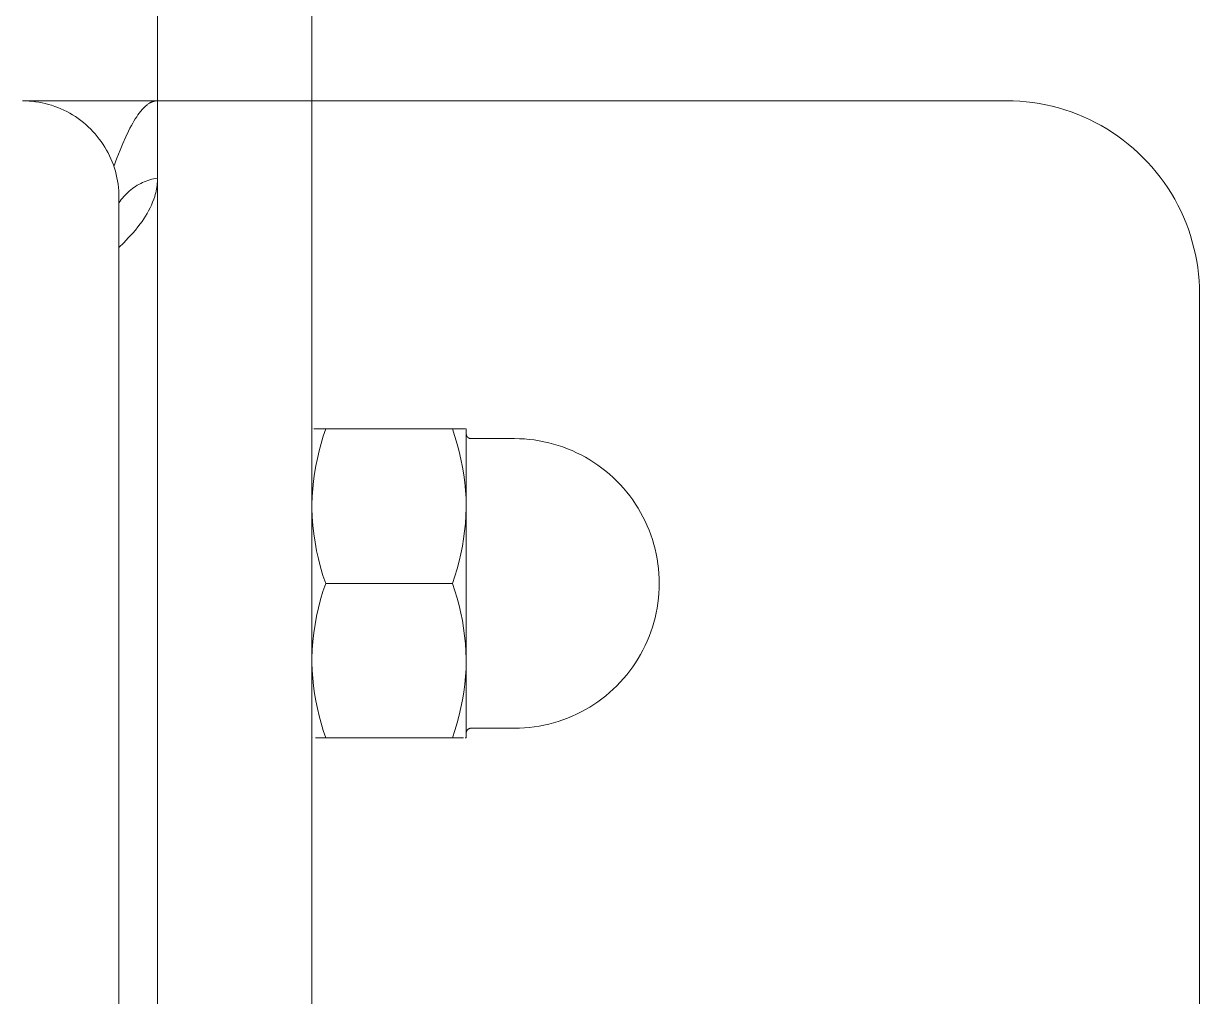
# Model space of a CAD drawing. Header units: millimetres. Extents: x -402 to 3954, y -41 to 3282.
# Drawn here: x 1683.7 to 1744.6, y 1656.5 to 1706.9 of the extents above; entities that cross this region are included whole.
import ezdxf

# ---------------------------------------------------------------- set-up
doc = ezdxf.new("R2010")
doc.units = ezdxf.units.MM
doc.layers.add('ZANO_R', color=7, linetype='Continuous', lineweight=0)

msp = doc.modelspace()

# ---------------------------------------------------------------- linework, layer by layer
at = {"layer": 'ZANO_R'}
for p, q in [((1690.632, 1846.079), (1690.632, 1702.905)), ((1698.632, 1846.079), (1698.632, 1702.905)), ((1683.802, 1702.902), (1683.632, 1702.905)), ((1690.632, 1702.905), (1683.742, 1702.905)), ((1683.973, 1702.894), (1683.802, 1702.902)), ((1684.143, 1702.879), (1683.973, 1702.894)), ((1684.312, 1702.859), (1684.143, 1702.879)), ((1684.481, 1702.833), (1684.312, 1702.859)), ((1684.649, 1702.801), (1684.481, 1702.833)), ((1684.815, 1702.763), (1684.649, 1702.801)), ((1690.221, 1702.784), (1690.238, 1702.793)), ((1690.238, 1702.793), (1690.255, 1702.803)), ((1690.255, 1702.803), (1690.272, 1702.812)), ((1690.272, 1702.812), (1690.29, 1702.821)), ((1690.29, 1702.821), (1690.307, 1702.829)), ((1690.307, 1702.829), (1690.325, 1702.838)), ((1690.325, 1702.838), (1690.343, 1702.845)), ((1690.343, 1702.845), (1690.361, 1702.853)), ((1690.361, 1702.853), (1690.378, 1702.859)), ((1690.378, 1702.859), (1690.394, 1702.864)), ((1690.394, 1702.864), (1690.41, 1702.87)), ((1690.41, 1702.87), (1690.427, 1702.875)), ((1690.427, 1702.875), (1690.444, 1702.88)), ((1690.444, 1702.88), (1690.46, 1702.884)), ((1690.46, 1702.884), (1690.477, 1702.888)), ((1690.477, 1702.888), (1690.494, 1702.892)), ((1690.494, 1702.892), (1690.511, 1702.895)), ((1690.511, 1702.895), (1690.528, 1702.898)), ((1690.528, 1702.898), (1690.545, 1702.9)), ((1690.545, 1702.9), (1690.562, 1702.902)), ((1690.562, 1702.902), (1690.58, 1702.903)), ((1690.58, 1702.903), (1690.597, 1702.904)), ((1690.597, 1702.904), (1690.614, 1702.905)), ((1690.614, 1702.905), (1690.632, 1702.905)), ((1690.632, 1262.905), (1690.632, 1702.905)), ((1690.632, 1702.905), (1698.632, 1702.905)), ((1698.632, 1702.905), (1698.632, 1262.905)), ((1734.632, 1702.905), (1698.632, 1702.905)), ((1734.632, 1702.905), (1734.973, 1702.899)), ((1734.973, 1702.899), (1735.314, 1702.882)), ((1735.314, 1702.882), (1735.654, 1702.853)), ((1735.654, 1702.853), (1735.993, 1702.812)), ((1735.993, 1702.812), (1736.331, 1702.76)), ((1684.98, 1702.72), (1684.815, 1702.763)), ((1685.144, 1702.671), (1684.98, 1702.72)), ((1685.306, 1702.617), (1685.144, 1702.671)), ((1685.466, 1702.557), (1685.306, 1702.617)), ((1685.624, 1702.491), (1685.466, 1702.557)), ((1685.779, 1702.421), (1685.624, 1702.491)), ((1685.932, 1702.345), (1685.779, 1702.421)), ((1686.082, 1702.264), (1685.932, 1702.345)), ((1686.229, 1702.177), (1686.082, 1702.264)), ((1689.615, 1702.17), (1689.681, 1702.261)), ((1689.681, 1702.261), (1689.75, 1702.349)), ((1689.75, 1702.349), (1689.785, 1702.393)), ((1689.785, 1702.393), (1689.822, 1702.435)), ((1689.822, 1702.435), (1689.853, 1702.471)), ((1689.853, 1702.471), (1689.885, 1702.505)), ((1689.885, 1702.505), (1689.917, 1702.539)), ((1689.917, 1702.539), (1689.95, 1702.572)), ((1689.95, 1702.572), (1689.984, 1702.604)), ((1689.984, 1702.604), (1690.019, 1702.636)), ((1690.019, 1702.636), (1690.055, 1702.666)), ((1690.055, 1702.666), (1690.092, 1702.695)), ((1690.092, 1702.695), (1690.123, 1702.719)), ((1690.123, 1702.719), (1690.155, 1702.741)), ((1690.155, 1702.741), (1690.188, 1702.763)), ((1690.188, 1702.763), (1690.221, 1702.784)), ((1736.331, 1702.76), (1736.666, 1702.696)), ((1736.666, 1702.696), (1736.999, 1702.621)), ((1736.999, 1702.621), (1737.329, 1702.534)), ((1737.329, 1702.534), (1737.657, 1702.437)), ((1737.657, 1702.437), (1737.98, 1702.328)), ((1737.98, 1702.328), (1738.3, 1702.208)), ((1738.3, 1702.208), (1738.616, 1702.077)), ((1686.374, 1702.086), (1686.229, 1702.177)), ((1686.515, 1701.99), (1686.374, 1702.086)), ((1686.653, 1701.889), (1686.515, 1701.99)), ((1686.787, 1701.784), (1686.653, 1701.889)), ((1686.918, 1701.674), (1686.787, 1701.784)), ((1687.044, 1701.559), (1686.918, 1701.674)), ((1689.205, 1701.479), (1689.282, 1701.624)), ((1689.282, 1701.624), (1689.345, 1701.74)), ((1689.345, 1701.74), (1689.411, 1701.854)), ((1689.411, 1701.854), (1689.48, 1701.966)), ((1689.48, 1701.966), (1689.552, 1702.077)), ((1689.552, 1702.077), (1689.615, 1702.17)), ((1738.616, 1702.077), (1738.926, 1701.936)), ((1738.926, 1701.936), (1739.232, 1701.784)), ((1739.232, 1701.784), (1739.533, 1701.622)), ((1739.533, 1701.622), (1739.827, 1701.449)), ((1687.167, 1701.441), (1687.044, 1701.559)), ((1687.286, 1701.318), (1687.167, 1701.441)), ((1687.4, 1701.191), (1687.286, 1701.318)), ((1687.51, 1701.061), (1687.4, 1701.191)), ((1687.616, 1700.926), (1687.51, 1701.061)), ((1688.839, 1700.696), (1688.989, 1701.035)), ((1688.989, 1701.035), (1689.13, 1701.332)), ((1689.13, 1701.332), (1689.205, 1701.479)), ((1739.827, 1701.449), (1740.116, 1701.267)), ((1740.116, 1701.267), (1740.398, 1701.075)), ((1740.398, 1701.075), (1740.674, 1700.873)), ((1687.716, 1700.789), (1687.616, 1700.926)), ((1687.812, 1700.647), (1687.716, 1700.789)), ((1687.904, 1700.503), (1687.812, 1700.647)), ((1687.99, 1700.356), (1687.904, 1700.503)), ((1688.071, 1700.206), (1687.99, 1700.356)), ((1688.53, 1699.927), (1688.696, 1700.353)), ((1688.696, 1700.353), (1688.839, 1700.696)), ((1740.674, 1700.873), (1740.942, 1700.662)), ((1740.942, 1700.662), (1741.204, 1700.442)), ((1741.204, 1700.442), (1741.457, 1700.214)), ((1688.147, 1700.053), (1688.071, 1700.206)), ((1688.218, 1699.897), (1688.147, 1700.053)), ((1688.283, 1699.739), (1688.218, 1699.897)), ((1688.371, 1699.498), (1688.53, 1699.927)), ((1741.457, 1700.214), (1741.703, 1699.976)), ((1741.703, 1699.976), (1741.94, 1699.731)), ((1688.343, 1699.58), (1688.283, 1699.739)), ((1688.397, 1699.418), (1688.343, 1699.58)), ((1688.446, 1699.254), (1688.397, 1699.418)), ((1688.489, 1699.089), (1688.446, 1699.254)), ((1741.94, 1699.731), (1742.169, 1699.477)), ((1742.169, 1699.477), (1742.389, 1699.216)), ((1742.389, 1699.216), (1742.6, 1698.948)), ((1688.527, 1698.922), (1688.489, 1699.089)), ((1688.559, 1698.755), (1688.527, 1698.922)), ((1688.585, 1698.586), (1688.559, 1698.755)), ((1688.605, 1698.417), (1688.585, 1698.586)), ((1689.583, 1698.527), (1689.496, 1698.473)), ((1689.671, 1698.577), (1689.583, 1698.527)), ((1689.761, 1698.625), (1689.671, 1698.577)), ((1689.853, 1698.669), (1689.761, 1698.625)), ((1689.947, 1698.71), (1689.853, 1698.669)), ((1690.041, 1698.748), (1689.947, 1698.71)), ((1690.137, 1698.783), (1690.041, 1698.748)), ((1690.234, 1698.814), (1690.137, 1698.783)), ((1690.332, 1698.842), (1690.234, 1698.814)), ((1690.431, 1698.867), (1690.332, 1698.842)), ((1690.531, 1698.888), (1690.431, 1698.867)), ((1690.632, 1698.905), (1690.531, 1698.888)), ((1690.608, 1698.525), (1690.595, 1698.43)), ((1690.618, 1698.619), (1690.608, 1698.525)), ((1690.626, 1698.715), (1690.618, 1698.619)), ((1690.63, 1698.81), (1690.626, 1698.715)), ((1690.632, 1698.905), (1690.63, 1698.81)), ((1742.6, 1698.948), (1742.801, 1698.672)), ((1742.801, 1698.672), (1742.993, 1698.39)), ((1688.62, 1698.246), (1688.605, 1698.417)), ((1688.629, 1698.076), (1688.62, 1698.246)), ((1688.632, 1697.905), (1688.629, 1698.076)), ((1688.879, 1697.943), (1688.813, 1697.865)), ((1688.948, 1698.018), (1688.879, 1697.943)), ((1689.019, 1698.091), (1688.948, 1698.018)), ((1689.093, 1698.162), (1689.019, 1698.091)), ((1689.169, 1698.229), (1689.093, 1698.162)), ((1689.248, 1698.295), (1689.169, 1698.229)), ((1689.328, 1698.357), (1689.248, 1698.295)), ((1689.411, 1698.416), (1689.328, 1698.357)), ((1689.496, 1698.473), (1689.411, 1698.416)), ((1690.485, 1697.955), (1690.433, 1697.802)), ((1690.513, 1698.049), (1690.485, 1697.955)), ((1690.537, 1698.143), (1690.513, 1698.049)), ((1690.559, 1698.238), (1690.537, 1698.143)), ((1690.579, 1698.334), (1690.559, 1698.238)), ((1690.595, 1698.43), (1690.579, 1698.334)), ((1742.993, 1698.39), (1743.176, 1698.101)), ((1743.176, 1698.101), (1743.348, 1697.806)), ((1688.632, 1697.905), (1688.632, 1257.905)), ((1688.689, 1697.703), (1688.632, 1697.619)), ((1688.75, 1697.785), (1688.689, 1697.703)), ((1688.813, 1697.865), (1688.75, 1697.785)), ((1690.244, 1697.355), (1690.171, 1697.211)), ((1690.312, 1697.502), (1690.244, 1697.355)), ((1690.375, 1697.651), (1690.312, 1697.502)), ((1690.433, 1697.802), (1690.375, 1697.651)), ((1743.348, 1697.806), (1743.51, 1697.506)), ((1743.51, 1697.506), (1743.662, 1697.2)), ((1689.923, 1696.793), (1689.831, 1696.66)), ((1690.01, 1696.93), (1689.923, 1696.793)), ((1690.093, 1697.069), (1690.01, 1696.93)), ((1690.171, 1697.211), (1690.093, 1697.069)), ((1743.662, 1697.2), (1743.804, 1696.889)), ((1743.804, 1696.889), (1743.934, 1696.574)), ((1689.483, 1696.21), (1689.351, 1696.055)), ((1689.611, 1696.369), (1689.483, 1696.21)), ((1689.734, 1696.53), (1689.611, 1696.369)), ((1689.831, 1696.66), (1689.734, 1696.53)), ((1743.934, 1696.574), (1744.054, 1696.254)), ((1744.054, 1696.254), (1744.163, 1695.93)), ((1688.879, 1695.553), (1688.632, 1695.313)), ((1689.119, 1695.8), (1688.879, 1695.553)), ((1689.351, 1696.055), (1689.119, 1695.8)), ((1744.163, 1695.93), (1744.261, 1695.603)), ((1744.261, 1695.603), (1744.347, 1695.273)), ((1744.347, 1695.273), (1744.422, 1694.94)), ((1744.422, 1694.94), (1744.486, 1694.604)), ((1744.486, 1694.604), (1744.538, 1694.267)), ((1744.538, 1694.267), (1744.579, 1693.928)), ((1744.579, 1693.928), (1744.608, 1693.588)), ((1744.608, 1693.588), (1744.626, 1693.247)), ((1744.626, 1693.247), (1744.632, 1692.905)), ((1744.632, 1262.905), (1744.632, 1692.905)), ((1698.639, 1685.905), (1698.632, 1685.905)), ((1698.65, 1685.905), (1698.644, 1685.905)), ((1698.667, 1685.905), (1698.659, 1685.905)), ((1698.774, 1685.905), (1698.741, 1685.905)), ((1698.774, 1685.905), (1698.781, 1685.905)), ((1698.823, 1685.905), (1698.781, 1685.905)), ((1698.823, 1685.905), (1698.826, 1685.905)), ((1698.866, 1685.905), (1698.826, 1685.905)), ((1698.866, 1685.905), (1698.875, 1685.905)), ((1698.913, 1685.905), (1698.875, 1685.905)), ((1698.913, 1685.905), (1698.93, 1685.905)), ((1698.961, 1685.905), (1698.93, 1685.905)), ((1698.961, 1685.905), (1698.989, 1685.905)), ((1699.008, 1685.905), (1698.989, 1685.905)), ((1699.008, 1685.905), (1699.346, 1685.905)), ((1699.22, 1685.529), (1699.346, 1685.905)), ((1699.346, 1685.905), (1705.917, 1685.905)), ((1705.957, 1685.905), (1705.917, 1685.905)), ((1705.917, 1685.905), (1706.047, 1685.518)), ((1705.957, 1685.905), (1706.014, 1685.905)), ((1706.072, 1685.905), (1706.014, 1685.905)), ((1706.072, 1685.905), (1706.111, 1685.905)), ((1706.143, 1685.905), (1706.111, 1685.905)), ((1706.143, 1685.905), (1706.207, 1685.905)), ((1706.211, 1685.905), (1706.207, 1685.905)), ((1706.211, 1685.905), (1706.255, 1685.905)), ((1706.275, 1685.905), (1706.255, 1685.905)), ((1706.275, 1685.905), (1706.302, 1685.905)), ((1706.334, 1685.905), (1706.302, 1685.905)), ((1706.334, 1685.905), (1706.35, 1685.905)), ((1706.388, 1685.905), (1706.35, 1685.905)), ((1706.388, 1685.905), (1706.397, 1685.905)), ((1706.437, 1685.905), (1706.397, 1685.905)), ((1706.437, 1685.905), (1706.443, 1685.905)), ((1706.482, 1685.905), (1706.443, 1685.905)), ((1706.482, 1685.905), (1706.489, 1685.905)), ((1706.52, 1685.905), (1706.489, 1685.905)), ((1706.555, 1685.905), (1706.534, 1685.905)), ((1706.581, 1685.905), (1706.576, 1685.905)), ((1706.603, 1685.905), (1706.596, 1685.905)), ((1706.619, 1685.905), (1706.613, 1685.905)), ((1706.632, 1685.905), (1706.622, 1685.905)), ((1706.632, 1681.979), (1706.632, 1685.905)), ((1699.004, 1684.766), (1699.106, 1685.149)), ((1699.106, 1685.149), (1699.22, 1685.529)), ((1706.047, 1685.518), (1706.164, 1685.127)), ((1706.164, 1685.127), (1706.268, 1684.733)), ((1706.633, 1685.629), (1706.632, 1685.638)), ((1706.634, 1685.62), (1706.633, 1685.629)), ((1706.635, 1685.612), (1706.634, 1685.62)), ((1706.637, 1685.603), (1706.635, 1685.612)), ((1706.639, 1685.595), (1706.637, 1685.603)), ((1706.641, 1685.586), (1706.639, 1685.595)), ((1706.644, 1685.578), (1706.641, 1685.586)), ((1706.647, 1685.57), (1706.644, 1685.578)), ((1706.65, 1685.562), (1706.647, 1685.57)), ((1706.653, 1685.554), (1706.65, 1685.562)), ((1706.657, 1685.546), (1706.653, 1685.554)), ((1706.661, 1685.538), (1706.657, 1685.546)), ((1706.665, 1685.53), (1706.661, 1685.538)), ((1706.67, 1685.523), (1706.665, 1685.53)), ((1706.674, 1685.515), (1706.67, 1685.523)), ((1706.679, 1685.508), (1706.674, 1685.515)), ((1706.685, 1685.501), (1706.679, 1685.508)), ((1706.69, 1685.495), (1706.685, 1685.501)), ((1706.696, 1685.488), (1706.69, 1685.495)), ((1706.702, 1685.482), (1706.696, 1685.488)), ((1706.708, 1685.475), (1706.702, 1685.482)), ((1706.714, 1685.469), (1706.708, 1685.475)), ((1706.721, 1685.464), (1706.714, 1685.469)), ((1706.728, 1685.458), (1706.721, 1685.464)), ((1706.735, 1685.453), (1706.728, 1685.458)), ((1706.742, 1685.448), (1706.735, 1685.453)), ((1706.749, 1685.443), (1706.742, 1685.448)), ((1706.757, 1685.439), (1706.749, 1685.443)), ((1706.764, 1685.434), (1706.757, 1685.439)), ((1706.772, 1685.431), (1706.764, 1685.434)), ((1706.78, 1685.427), (1706.772, 1685.431)), ((1706.788, 1685.423), (1706.78, 1685.427)), ((1706.796, 1685.42), (1706.788, 1685.423)), ((1706.804, 1685.417), (1706.796, 1685.42)), ((1706.813, 1685.415), (1706.804, 1685.417)), ((1706.821, 1685.413), (1706.813, 1685.415)), ((1706.83, 1685.411), (1706.821, 1685.413)), ((1706.838, 1685.409), (1706.83, 1685.411)), ((1706.847, 1685.408), (1706.838, 1685.409)), ((1706.855, 1685.407), (1706.847, 1685.408)), ((1706.864, 1685.406), (1706.855, 1685.407)), ((1706.873, 1685.405), (1706.864, 1685.406)), ((1706.882, 1685.405), (1706.873, 1685.405)), ((1709.132, 1685.405), (1706.882, 1685.405)), ((1709.132, 1685.405), (1709.388, 1685.401)), ((1709.388, 1685.401), (1709.643, 1685.388)), ((1709.643, 1685.388), (1709.898, 1685.366)), ((1709.898, 1685.366), (1710.153, 1685.335)), ((1710.153, 1685.335), (1710.406, 1685.296)), ((1710.406, 1685.296), (1710.657, 1685.248)), ((1710.657, 1685.248), (1710.907, 1685.192)), ((1710.907, 1685.192), (1711.155, 1685.127)), ((1711.155, 1685.127), (1711.4, 1685.054)), ((1698.914, 1684.379), (1699.004, 1684.766)), ((1706.268, 1684.733), (1706.359, 1684.335)), ((1711.4, 1685.054), (1711.643, 1684.972)), ((1711.643, 1684.972), (1711.883, 1684.882)), ((1711.883, 1684.882), (1712.12, 1684.784)), ((1712.12, 1684.784), (1712.353, 1684.678)), ((1712.353, 1684.678), (1712.582, 1684.564)), ((1712.582, 1684.564), (1712.807, 1684.443)), ((1698.771, 1683.599), (1698.836, 1683.99)), ((1698.836, 1683.99), (1698.914, 1684.379)), ((1706.359, 1684.335), (1706.438, 1683.934)), ((1706.438, 1683.934), (1706.503, 1683.532)), ((1712.807, 1684.443), (1713.028, 1684.313)), ((1713.028, 1684.313), (1713.245, 1684.177)), ((1713.245, 1684.177), (1713.457, 1684.032)), ((1713.457, 1684.032), (1713.663, 1683.881)), ((1698.717, 1683.206), (1698.771, 1683.599)), ((1706.503, 1683.532), (1706.555, 1683.127)), ((1713.663, 1683.881), (1713.865, 1683.723)), ((1713.865, 1683.723), (1714.061, 1683.558)), ((1714.061, 1683.558), (1714.251, 1683.386)), ((1714.251, 1683.386), (1714.435, 1683.209)), ((1698.648, 1682.415), (1698.676, 1682.811)), ((1698.676, 1682.811), (1698.717, 1683.206)), ((1706.555, 1683.127), (1706.594, 1682.72)), ((1706.594, 1682.72), (1706.619, 1682.313)), ((1714.435, 1683.209), (1714.613, 1683.024)), ((1714.613, 1683.024), (1714.784, 1682.834)), ((1714.784, 1682.834), (1714.949, 1682.638)), ((1698.632, 1682.019), (1698.648, 1682.415)), ((1706.619, 1682.313), (1706.632, 1681.905)), ((1714.949, 1682.638), (1715.108, 1682.437)), ((1715.108, 1682.437), (1715.259, 1682.23)), ((1715.259, 1682.23), (1715.403, 1682.019)), ((1698.651, 1681.347), (1698.632, 1681.787)), ((1706.631, 1681.809), (1706.616, 1681.411)), ((1706.632, 1673.905), (1706.632, 1681.905)), ((1715.403, 1682.019), (1715.54, 1681.802)), ((1715.54, 1681.802), (1715.669, 1681.581)), ((1715.669, 1681.581), (1715.791, 1681.356)), ((1698.685, 1680.908), (1698.651, 1681.347)), ((1698.734, 1680.47), (1698.685, 1680.908)), ((1706.588, 1681.014), (1706.547, 1680.617)), ((1706.616, 1681.411), (1706.588, 1681.014)), ((1715.791, 1681.356), (1715.905, 1681.126)), ((1715.905, 1681.126), (1716.011, 1680.893)), ((1716.011, 1680.893), (1716.109, 1680.657)), ((1698.799, 1680.035), (1698.734, 1680.47)), ((1706.547, 1680.617), (1706.494, 1680.222)), ((1716.109, 1680.657), (1716.198, 1680.417)), ((1716.198, 1680.417), (1716.28, 1680.174)), ((1698.878, 1679.602), (1698.799, 1680.035)), ((1706.429, 1679.829), (1706.351, 1679.438)), ((1706.494, 1680.222), (1706.429, 1679.829)), ((1716.28, 1680.174), (1716.353, 1679.929)), ((1716.353, 1679.929), (1716.418, 1679.681)), ((1716.418, 1679.681), (1716.475, 1679.431)), ((1698.973, 1679.172), (1698.878, 1679.602)), ((1699.083, 1678.745), (1698.973, 1679.172)), ((1706.261, 1679.05), (1706.158, 1678.665)), ((1706.351, 1679.438), (1706.261, 1679.05)), ((1716.475, 1679.431), (1716.522, 1679.18)), ((1716.522, 1679.18), (1716.562, 1678.926)), ((1699.207, 1678.323), (1699.083, 1678.745)), ((1706.158, 1678.665), (1706.044, 1678.283)), ((1716.562, 1678.926), (1716.592, 1678.672)), ((1716.592, 1678.672), (1716.614, 1678.417)), ((1716.614, 1678.417), (1716.627, 1678.161)), ((1699.346, 1677.905), (1699.207, 1678.323)), ((1699.207, 1677.487), (1699.346, 1677.905)), ((1705.917, 1677.905), (1699.346, 1677.905)), ((1706.044, 1678.283), (1705.917, 1677.905)), ((1705.917, 1677.905), (1706.044, 1677.527)), ((1716.627, 1678.161), (1716.632, 1677.905)), ((1716.632, 1677.905), (1716.627, 1677.649)), ((1699.083, 1677.065), (1699.207, 1677.487)), ((1706.044, 1677.527), (1706.158, 1677.146)), ((1716.614, 1677.393), (1716.592, 1677.138)), ((1716.627, 1677.649), (1716.614, 1677.393)), ((1698.878, 1676.209), (1698.973, 1676.639)), ((1698.973, 1676.639), (1699.083, 1677.065)), ((1706.158, 1677.146), (1706.261, 1676.76)), ((1706.261, 1676.76), (1706.351, 1676.372)), ((1716.522, 1676.631), (1716.475, 1676.379)), ((1716.562, 1676.884), (1716.522, 1676.631)), ((1716.592, 1677.138), (1716.562, 1676.884)), ((1698.799, 1675.776), (1698.878, 1676.209)), ((1706.351, 1676.372), (1706.429, 1675.981)), ((1706.429, 1675.981), (1706.494, 1675.588)), ((1716.418, 1676.129), (1716.353, 1675.882)), ((1716.475, 1676.379), (1716.418, 1676.129)), ((1698.734, 1675.34), (1698.799, 1675.776)), ((1706.494, 1675.588), (1706.547, 1675.193)), ((1716.198, 1675.394), (1716.109, 1675.154)), ((1716.28, 1675.636), (1716.198, 1675.394)), ((1716.353, 1675.882), (1716.28, 1675.636)), ((1698.651, 1674.463), (1698.685, 1674.902)), ((1698.685, 1674.902), (1698.734, 1675.34)), ((1706.547, 1675.193), (1706.588, 1674.797)), ((1706.588, 1674.797), (1706.616, 1674.399)), ((1716.011, 1674.917), (1715.905, 1674.684)), ((1716.109, 1675.154), (1716.011, 1674.917)), ((1698.632, 1674.023), (1698.651, 1674.463)), ((1706.616, 1674.399), (1706.631, 1674.001)), ((1715.669, 1674.229), (1715.54, 1674.008)), ((1715.791, 1674.455), (1715.669, 1674.229)), ((1715.905, 1674.684), (1715.791, 1674.455)), ((1698.648, 1673.395), (1698.632, 1673.792)), ((1706.632, 1673.905), (1706.619, 1673.497)), ((1706.632, 1669.905), (1706.632, 1673.832)), ((1715.259, 1673.58), (1715.108, 1673.373)), ((1715.403, 1673.792), (1715.259, 1673.58)), ((1715.54, 1674.008), (1715.403, 1673.792)), ((1698.676, 1673), (1698.648, 1673.395)), ((1698.717, 1672.605), (1698.676, 1673)), ((1706.594, 1673.09), (1706.555, 1672.684)), ((1706.619, 1673.497), (1706.594, 1673.09)), ((1714.784, 1672.976), (1714.613, 1672.786)), ((1714.949, 1673.172), (1714.784, 1672.976)), ((1715.108, 1673.373), (1714.949, 1673.172)), ((1698.77, 1672.212), (1698.717, 1672.605)), ((1706.555, 1672.684), (1706.503, 1672.279)), ((1714.251, 1672.424), (1714.061, 1672.252)), ((1714.435, 1672.602), (1714.251, 1672.424)), ((1714.613, 1672.786), (1714.435, 1672.602)), ((1698.836, 1671.82), (1698.77, 1672.212)), ((1698.914, 1671.431), (1698.836, 1671.82)), ((1706.438, 1671.876), (1706.359, 1671.476)), ((1706.503, 1672.279), (1706.438, 1671.876)), ((1713.457, 1671.778), (1713.245, 1671.634)), ((1713.663, 1671.929), (1713.457, 1671.778)), ((1713.865, 1672.087), (1713.663, 1671.929)), ((1714.061, 1672.252), (1713.865, 1672.087)), ((1699.004, 1671.045), (1698.914, 1671.431)), ((1706.359, 1671.476), (1706.268, 1671.078)), ((1712.353, 1671.132), (1712.12, 1671.026)), ((1712.582, 1671.246), (1712.353, 1671.132)), ((1712.807, 1671.368), (1712.582, 1671.246)), ((1713.028, 1671.497), (1712.807, 1671.368)), ((1713.245, 1671.634), (1713.028, 1671.497)), ((1699.106, 1670.661), (1699.004, 1671.045)), ((1699.22, 1670.281), (1699.106, 1670.661)), ((1706.164, 1670.683), (1706.047, 1670.292)), ((1706.268, 1671.078), (1706.164, 1670.683)), ((1710.406, 1670.514), (1710.153, 1670.475)), ((1710.657, 1670.562), (1710.406, 1670.514)), ((1710.907, 1670.618), (1710.657, 1670.562)), ((1711.155, 1670.683), (1710.907, 1670.618)), ((1711.4, 1670.757), (1711.155, 1670.683)), ((1711.643, 1670.838), (1711.4, 1670.757)), ((1711.883, 1670.928), (1711.643, 1670.838)), ((1712.12, 1671.026), (1711.883, 1670.928)), ((1698.632, 1669.905), (1698.642, 1669.905)), ((1698.644, 1669.905), (1698.65, 1669.905)), ((1698.666, 1669.905), (1698.667, 1669.905)), ((1698.82, 1669.905), (1698.823, 1669.905)), ((1698.823, 1669.905), (1698.826, 1669.905)), ((1698.826, 1669.905), (1698.872, 1669.905)), ((1698.872, 1669.905), (1698.875, 1669.905)), ((1698.875, 1669.905), (1698.927, 1669.905)), ((1698.927, 1669.905), (1698.93, 1669.905)), ((1698.93, 1669.905), (1698.986, 1669.905)), ((1698.986, 1669.905), (1698.989, 1669.905)), ((1698.989, 1669.905), (1699.05, 1669.905)), ((1699.05, 1669.905), (1699.346, 1669.905)), ((1699.346, 1669.905), (1699.22, 1670.281)), ((1699.346, 1669.905), (1705.917, 1669.905)), ((1706.047, 1670.292), (1705.917, 1669.905)), ((1705.917, 1669.905), (1706.211, 1669.905)), ((1706.211, 1669.905), (1706.443, 1669.905)), ((1706.443, 1669.905), (1706.482, 1669.905)), ((1706.482, 1669.905), (1706.489, 1669.905)), ((1706.576, 1669.905), (1706.603, 1669.905)), ((1706.605, 1669.905), (1706.619, 1669.905)), ((1706.62, 1669.905), (1706.632, 1669.905)), ((1706.632, 1670.173), (1706.633, 1670.181)), ((1706.633, 1670.181), (1706.634, 1670.19)), ((1706.634, 1670.19), (1706.635, 1670.199)), ((1706.635, 1670.199), (1706.637, 1670.207)), ((1706.637, 1670.207), (1706.639, 1670.216)), ((1706.639, 1670.216), (1706.641, 1670.224)), ((1706.641, 1670.224), (1706.644, 1670.232)), ((1706.644, 1670.232), (1706.647, 1670.241)), ((1706.647, 1670.241), (1706.65, 1670.249)), ((1706.65, 1670.249), (1706.653, 1670.257)), ((1706.653, 1670.257), (1706.657, 1670.265)), ((1706.657, 1670.265), (1706.661, 1670.273)), ((1706.661, 1670.273), (1706.665, 1670.28)), ((1706.665, 1670.28), (1706.67, 1670.288)), ((1706.67, 1670.288), (1706.674, 1670.295)), ((1706.674, 1670.295), (1706.679, 1670.302)), ((1706.679, 1670.302), (1706.685, 1670.309)), ((1706.685, 1670.309), (1706.69, 1670.316)), ((1706.69, 1670.316), (1706.696, 1670.322)), ((1706.696, 1670.322), (1706.702, 1670.329)), ((1706.702, 1670.329), (1706.708, 1670.335)), ((1706.708, 1670.335), (1706.714, 1670.341)), ((1706.714, 1670.341), (1706.721, 1670.347)), ((1706.721, 1670.347), (1706.728, 1670.352)), ((1706.728, 1670.352), (1706.735, 1670.357)), ((1706.735, 1670.357), (1706.742, 1670.362)), ((1706.742, 1670.362), (1706.749, 1670.367)), ((1706.749, 1670.367), (1706.757, 1670.372)), ((1706.757, 1670.372), (1706.764, 1670.376)), ((1706.764, 1670.376), (1706.772, 1670.38)), ((1706.772, 1670.38), (1706.78, 1670.384)), ((1706.78, 1670.384), (1706.788, 1670.387)), ((1706.788, 1670.387), (1706.796, 1670.39)), ((1706.796, 1670.39), (1706.804, 1670.393)), ((1706.804, 1670.393), (1706.813, 1670.396)), ((1706.813, 1670.396), (1706.821, 1670.398)), ((1706.821, 1670.398), (1706.83, 1670.4)), ((1706.83, 1670.4), (1706.838, 1670.401)), ((1706.838, 1670.401), (1706.847, 1670.403)), ((1706.847, 1670.403), (1706.855, 1670.404)), ((1706.855, 1670.404), (1706.864, 1670.405)), ((1706.864, 1670.405), (1706.873, 1670.405)), ((1706.873, 1670.405), (1706.882, 1670.405)), ((1706.882, 1670.405), (1709.132, 1670.405)), ((1709.388, 1670.41), (1709.132, 1670.405)), ((1709.643, 1670.423), (1709.388, 1670.41)), ((1709.898, 1670.445), (1709.643, 1670.423)), ((1710.153, 1670.475), (1709.898, 1670.445))]:
    msp.add_line(p, q, dxfattribs=at)

doc.saveas('drawing.dxf')
